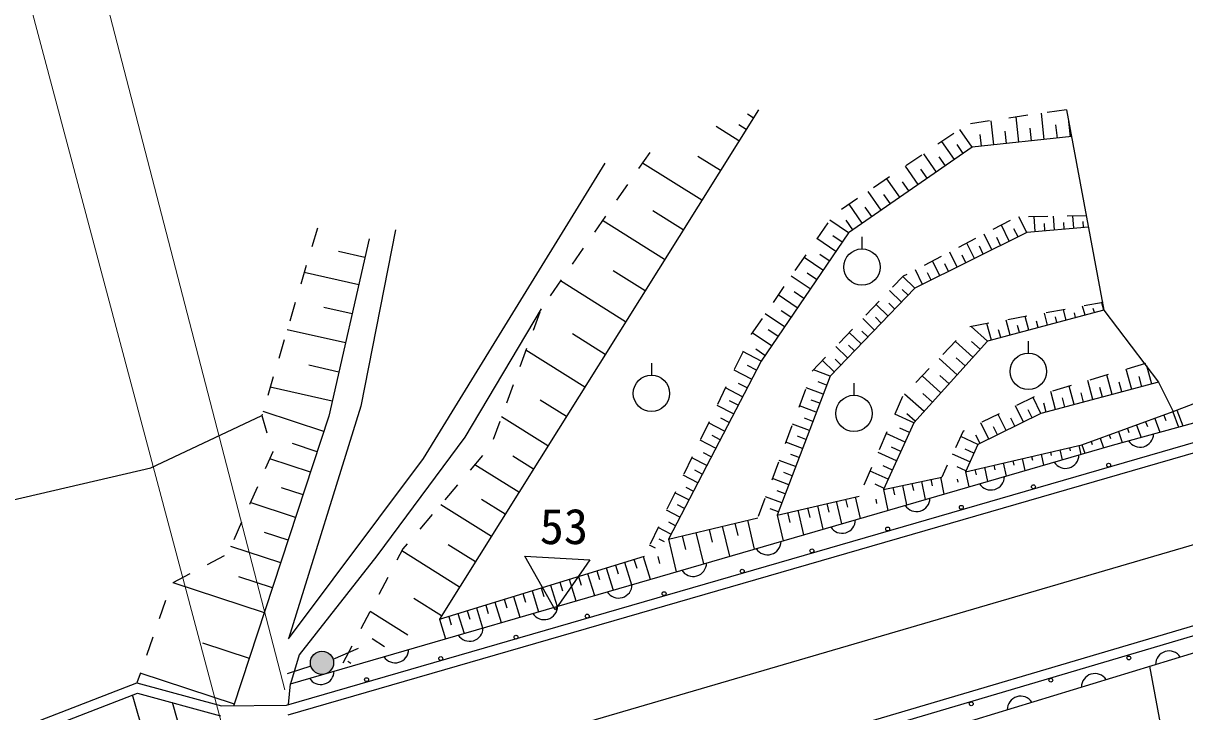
# Model space of a CAD drawing. Units: millimetres, scale not verified. Extents: x 40000 to 680000, y 20000 to 380000.
# Drawn here: x 441960 to 501870, y 283932 to 319456 of the extents above; entities that cross this region are included whole.
import ezdxf
from ezdxf.enums import TextEntityAlignment as Align

# ---------------------------------------------------------------- set-up
doc = ezdxf.new("R2010")
doc.units = ezdxf.units.MM
doc.header["$LTSCALE"] = 1000
for name, color, linetype, lineweight in [('M-BGD', 7, 'Continuous', 25), ('M-BGD-EXST', 7, 'Continuous', 25), ('M-STR-HTXT', 7, 'Continuous', 13)]:
    doc.layers.add(name, color=color, linetype=linetype, lineweight=lineweight)
doc.styles.add('ＭＳ ゴシック', font='')
doc.styles.get('ＭＳ ゴシック').set_extended_font_data('MS Gothic')

msp = doc.modelspace()

# ---------------------------------------------------------------- hatches: boundary and pattern name
at = {"layer": 'M-BGD'}
msp.add_hatch(color=256, dxfattribs=at).paths.add_polyline_path([(457794, 286037, -1), (456945, 286886, -1)])

# ---------------------------------------------------------------- linework, layer by layer
for p, q in [((479878, 314988), (463426, 288702)), ((479617, 314572), (479309, 314764)), ((493783, 314707), (492794, 314562)), ((493320, 313317), (493181, 314619)), ((494622, 313456), (494477, 314808)), ((495762, 314996), (494773, 314852)), ((495762, 314996), (497692, 304656)), ((478878, 313389), (477695, 314129)), ((479248, 313980), (478875, 314214)), ((490907, 313058), (490272, 313979)), ((491804, 314418), (490815, 314273)), ((492018, 313177), (491884, 314429)), ((493971, 313386), (493900, 314050)), ((495299, 313528), (495225, 314218)), ((495975, 313601), (495890, 314389)), ((489964, 313771), (489135, 313211)), ((489987, 312422), (489345, 313352)), ((491392, 313110), (491326, 313724)), ((492669, 313247), (492601, 313885)), ((474272, 312782), (473701, 311961)), ((490447, 312740), (490128, 313203)), ((466259, 302933), (471980, 312239)), ((476960, 310326), (473897, 312243)), ((477919, 311858), (476761, 312582)), ((488307, 312651), (487478, 312091)), ((489057, 311780), (488408, 312720)), ((489522, 312101), (489199, 312568)), ((486649, 311532), (485821, 310972)), ((488117, 311131), (487461, 312080)), ((488587, 311455), (488261, 311928)), ((473130, 311140), (472559, 310319)), ((487168, 310475), (486505, 311434)), ((487642, 310803), (487313, 311280)), ((484992, 310412), (484163, 309852)), ((486208, 309813), (485539, 310782)), ((486688, 310144), (486355, 310626)), ((476002, 308794), (474433, 309776)), ((485239, 309143), (484563, 310123)), ((485724, 309478), (485388, 309965)), ((471989, 309498), (471418, 308677)), ((475043, 307263), (471832, 309272)), ((483463, 309164), (482897, 308339)), ((484520, 308646), (483557, 309301)), ((484750, 308805), (484410, 309297)), ((492858, 309272), (491971, 308810)), ((493716, 308667), (493317, 309465)), ((494810, 309490), (493811, 309473)), ((494162, 308705), (494095, 309478)), ((495159, 308792), (495098, 309495)), ((495657, 308835), (495628, 309169)), ((496810, 309525), (495810, 309507)), ((496155, 308878), (496100, 309512)), ((496653, 308921), (496627, 309221)), ((457130, 308876), (456846, 307917)), ((461158, 308792), (459366, 299693)), ((491927, 307772), (491525, 308577)), ((492821, 308220), (492412, 309039)), ((493269, 308443), (493062, 308857)), ((494660, 308748), (494629, 309118)), ((459796, 308325), (457728, 299180)), ((483865, 307684), (482898, 308342)), ((484192, 308165), (483710, 308493)), ((485216, 308435), (485218, 307810)), ((491084, 308348), (490197, 307886)), ((491033, 307325), (490637, 308115)), ((491480, 307549), (491280, 307947)), ((492374, 307996), (492171, 308402)), ((459579, 307368), (458222, 307675)), ((470847, 307855), (470277, 307034)), ((482331, 307515), (481765, 306691)), ((483207, 306717), (482236, 307378)), ((483536, 307201), (483052, 307530)), ((489310, 307424), (488423, 306962)), ((490138, 306878), (489750, 307653)), ((490585, 307101), (490390, 307493)), ((456562, 306959), (456278, 306000)), ((489244, 306431), (488863, 307191)), ((489691, 306654), (489499, 307038)), ((459262, 305965), (456455, 306600)), ((469706, 306213), (469135, 305392)), ((473033, 304052), (469668, 306158)), ((474038, 305657), (472394, 306686)), ((482546, 305747), (481572, 306410)), ((482877, 306232), (482390, 306563)), ((487343, 306400), (486802, 305834)), ((487956, 305787), (487333, 306389)), ((487536, 306500), (487343, 306400)), ((488349, 305983), (487976, 306729)), ((488796, 306207), (488608, 306584)), ((455547, 284277), (530656, 306026)), ((455622, 283778), (531314, 305696)), ((481199, 305866), (480633, 305042)), ((482215, 305260), (481727, 305592)), ((487261, 305068), (486642, 305666)), ((487609, 305427), (487298, 305727)), ((455993, 305041), (455709, 304082)), ((481883, 304772), (480905, 305438)), ((486111, 305111), (485420, 304388)), ((486566, 304349), (485951, 304943)), ((486914, 304708), (486605, 305006)), ((497668, 305052), (496684, 304872)), ((497692, 304656), (497591, 305038)), ((458922, 304463), (457470, 304791)), ((468672, 304725), (464742, 298108)), ((468607, 304549), (468264, 303609)), ((481217, 303794), (480235, 304463)), ((481550, 304283), (481060, 304617)), ((494793, 303885), (494630, 304498)), ((495700, 304693), (494717, 304514)), ((495760, 304142), (495617, 304678)), ((496243, 304271), (496177, 304519)), ((496726, 304399), (496604, 304858)), ((497209, 304528), (497153, 304738)), ((497692, 304656), (500519, 300934)), ((498146, 297687), (524203, 304821)), ((480067, 304217), (479511, 303407)), ((485872, 303629), (485260, 304221)), ((486219, 303989), (485912, 304285)), ((491765, 303976), (490781, 303797)), ((491694, 303060), (490859, 303811)), ((491894, 303113), (491669, 303958)), ((492861, 303371), (492656, 304138)), ((493733, 304335), (492749, 304155)), ((493344, 303499), (493247, 303864)), ((493827, 303628), (493643, 304318)), ((494310, 303756), (494223, 304082)), ((495276, 304013), (495200, 304301)), ((458583, 302960), (455578, 303640)), ((471980, 302369), (470283, 303431)), ((479511, 303407), (479503, 303392)), ((480549, 302812), (479562, 303483)), ((480883, 303303), (480391, 303638)), ((484729, 303666), (484038, 302943)), ((485177, 302910), (484569, 303498)), ((485524, 303270), (485219, 303565)), ((492377, 303242), (492270, 303645)), ((455425, 303124), (455141, 302165)), ((462606, 297005), (466259, 302933)), ((467921, 302670), (467578, 301731)), ((470927, 300686), (467890, 302587)), ((480213, 302318), (479751, 302633)), ((484482, 302191), (483877, 302775)), ((484829, 302551), (484526, 302844)), ((490085, 303081), (489390, 302362)), ((490943, 302225), (490041, 303036)), ((491319, 302643), (490875, 303041)), ((493799, 303058), (493800, 302433)), ((479069, 302491), (478635, 301590)), ((480016, 302029), (479081, 302515)), ((483347, 302220), (482656, 301498)), ((483787, 301472), (483186, 302052)), ((484134, 301832), (483833, 302123)), ((490132, 301323), (489198, 302163)), ((490538, 301774), (490079, 302186)), ((458243, 301458), (456691, 301809)), ((474360, 301921), (474361, 301296)), ((479530, 301093), (478623, 301565)), ((479773, 301561), (479312, 301801)), ((482656, 301498), (482656, 301497)), ((483575, 301253), (482729, 301574)), ((488695, 301642), (488001, 300923)), ((499132, 300566), (498856, 301605)), ((499843, 301896), (498884, 301613)), ((500171, 300842), (499920, 301787)), ((454856, 301206), (454572, 300247)), ((467235, 300792), (466891, 299852)), ((479294, 300640), (478847, 300872)), ((483397, 300785), (482957, 300953)), ((484803, 300887), (484804, 300262)), ((489292, 300388), (488324, 301258)), ((489712, 300855), (489237, 301283)), ((496007, 300764), (495048, 300481)), ((497136, 300036), (496874, 301020)), ((497925, 301330), (496966, 301047)), ((498120, 300297), (497852, 301308)), ((498626, 300431), (498490, 300944)), ((499651, 300704), (499511, 301230)), ((500519, 300934), (501277, 299417)), ((457903, 299955), (454700, 300680)), ((459375, 275696), (542898, 300359)), ((478200, 300689), (477766, 299788)), ((479058, 300186), (478179, 300644)), ((482307, 300560), (481959, 299623)), ((483220, 300318), (482342, 300652)), ((487309, 300202), (486910, 299285)), ((488422, 299419), (487419, 300321)), ((488857, 299903), (488364, 300346)), ((494098, 300174), (493197, 299739)), ((495203, 299522), (494956, 300454)), ((496169, 299779), (495915, 300737)), ((496653, 299907), (496524, 300393)), ((497628, 300166), (497496, 300665)), ((459366, 299693), (455643, 287699)), ((459516, 275217), (542780, 299803)), ((469977, 299168), (468619, 300017)), ((478597, 299299), (477744, 299742)), ((478827, 299743), (478394, 299968)), ((482864, 299383), (481993, 299714)), ((483042, 299851), (482605, 300017)), ((493553, 298882), (493145, 299714)), ((494451, 299323), (494046, 300149)), ((494720, 299394), (494598, 299853)), ((495686, 299650), (495561, 300123)), ((448543, 296522), (454265, 299211)), ((457728, 299180), (452811, 284213)), ((454288, 299289), (454265, 299211)), ((454265, 299211), (454532, 298332)), ((457471, 298399), (454330, 299431)), ((469026, 297649), (466634, 299147)), ((478366, 298855), (477946, 299074)), ((482686, 298916), (482253, 299081)), ((487895, 298832), (486909, 299281)), ((487971, 298918), (487532, 299312)), ((492297, 299303), (491397, 298868)), ((492656, 298442), (492245, 299278)), ((493104, 298662), (492900, 299079)), ((494002, 299102), (493799, 299517)), ((500323, 299069), (500584, 298354)), ((500793, 299241), (500895, 298961)), ((501262, 299412), (501552, 298619)), ((501467, 299491), (501778, 298681)), ((466548, 298913), (466205, 297974)), ((477332, 298887), (476898, 297986)), ((478135, 298412), (477310, 298841)), ((481611, 298685), (481262, 297748)), ((482509, 298449), (481645, 298777)), ((486512, 298368), (486113, 297450)), ((487670, 298339), (487182, 298562)), ((490438, 298403), (490042, 297557)), ((490497, 298432), (490438, 298403)), ((491758, 298001), (491345, 298842)), ((492207, 298221), (492001, 298641)), ((498444, 298384), (498648, 297824)), ((498914, 298555), (498991, 298344)), ((499383, 298727), (499616, 298089)), ((499853, 298898), (499943, 298652)), ((457125, 297346), (455851, 297765)), ((464742, 298108), (460193, 291973)), ((477674, 297525), (476876, 297940)), ((477905, 297968), (477499, 298179)), ((482153, 297514), (481297, 297840)), ((482331, 297981), (481901, 298145)), ((487446, 297846), (486477, 298287)), ((491204, 297729), (490313, 298136)), ((491309, 297781), (491102, 298203)), ((497035, 297870), (497087, 297727)), ((497505, 298041), (497683, 297552)), ((497974, 298213), (498039, 298035)), ((454833, 297341), (454441, 296459)), ((454822, 297375), (454833, 297341)), ((455752, 285382), (498146, 297687)), ((465657, 297154), (465008, 296393)), ((477443, 297081), (477051, 297285)), ((481975, 297047), (481549, 297209)), ((487005, 296877), (486053, 297311)), ((487225, 297362), (486745, 297580)), ((490788, 296820), (489889, 297230)), ((490996, 297275), (490548, 297479)), ((494459, 297215), (494588, 296654)), ((494946, 297327), (494986, 297154)), ((495433, 297439), (495550, 296933)), ((495921, 297551), (495955, 297403)), ((496408, 297663), (496512, 297212)), ((496565, 297699), (496720, 297273)), ((456780, 296294), (454675, 296985)), ((455643, 287699), (462606, 297005)), ((467529, 295257), (465254, 296681)), ((468278, 296453), (467208, 297123)), ((476464, 297086), (476030, 296185)), ((477213, 296637), (476441, 297039)), ((480914, 296811), (480566, 295873)), ((481798, 296579), (480948, 296902)), ((486788, 296401), (486316, 296616)), ((489619, 296651), (489335, 296044)), ((490581, 296365), (490129, 296571)), ((492022, 296656), (492079, 296407)), ((492510, 296768), (492664, 296095)), ((492997, 296880), (493048, 296656)), ((493484, 296991), (493626, 296375)), ((493971, 297103), (494017, 296905)), ((437417, 293919), (448543, 296522)), ((476751, 295750), (476007, 296137)), ((476982, 296194), (476603, 296391)), ((481442, 295645), (480600, 295965)), ((481620, 296112), (481197, 296273)), ((485715, 296533), (485316, 295616)), ((486571, 295925), (485636, 296351)), ((486332, 295401), (489335, 296044)), ((489266, 296030), (489451, 295163)), ((490560, 296320), (490740, 295537)), ((491048, 296432), (491110, 296159)), ((491535, 296544), (491702, 295816)), ((454036, 295545), (453631, 294631)), ((456395, 295124), (455284, 295489)), ((464359, 295633), (463710, 294872)), ((476521, 295307), (476155, 295497)), ((486358, 295458), (485894, 295669)), ((486332, 295401), (486563, 294325)), ((486821, 295506), (486904, 295120)), ((487310, 295611), (487526, 294604)), ((487799, 295715), (487876, 295355)), ((488288, 295820), (488489, 294884)), ((488777, 295925), (488849, 295590)), ((490136, 295935), (490173, 295773)), ((466817, 294119), (465595, 294884)), ((475596, 295284), (475161, 294383)), ((476290, 294863), (475573, 295236)), ((480217, 294936), (479869, 293999)), ((481087, 294710), (480251, 295028)), ((481264, 295177), (480845, 295337)), ((480848, 294084), (485076, 295064)), ((483893, 294790), (484162, 293628)), ((484380, 294902), (484478, 294481)), ((484867, 295015), (485124, 293907)), ((485929, 294897), (485974, 294686)), ((456011, 293954), (453671, 294723)), ((466105, 292981), (463492, 294617)), ((475828, 293976), (475138, 294335)), ((476059, 294419), (475707, 294602)), ((480909, 294243), (480493, 294401)), ((481383, 294208), (481503, 293690)), ((481918, 294332), (482212, 293062)), ((482418, 294448), (482530, 293963)), ((482919, 294564), (483200, 293349)), ((483406, 294677), (483511, 294224)), ((453225, 293717), (452820, 292803)), ((463061, 294111), (462411, 293351)), ((475237, 292838), (479848, 293941)), ((475598, 293532), (475259, 293708)), ((478663, 293657), (478815, 293025)), ((479311, 293812), (479667, 292323)), ((480848, 294084), (481156, 292755)), ((522548, 293137), (450375, 271113)), ((455627, 292785), (454398, 293188)), ((474727, 293482), (474293, 292581)), ((475367, 293089), (474704, 293433)), ((475948, 293008), (476114, 292313)), ((476659, 293178), (477045, 291562)), ((477337, 293340), (477496, 292677)), ((478016, 293502), (478387, 291952)), ((455242, 291615), (452668, 292461)), ((461762, 292590), (461542, 292332)), ((465287, 291675), (463884, 292553)), ((474576, 292373), (474269, 292532)), ((475037, 292697), (474762, 292840)), ((475237, 292838), (475639, 291154)), ((452326, 291971), (451440, 291507)), ((460193, 291973), (456195, 286872)), ((461542, 292332), (461234, 291747)), ((464469, 290369), (461490, 292233)), ((463426, 288702), (473996, 291965)), ((467835, 291952), (471190, 291768)), ((469398, 289195), (467835, 291952)), ((471190, 291768), (469398, 289195)), ((473459, 291799), (473601, 291340)), ((473937, 291946), (474301, 290766)), ((474699, 291942), (474786, 291577)), ((471548, 291209), (471688, 290757)), ((472026, 291356), (472380, 290208)), ((472504, 291504), (472644, 291048)), ((472981, 291651), (473341, 290487)), ((450554, 291043), (449669, 290579)), ((454397, 289041), (449686, 290588)), ((454819, 290328), (453089, 290896)), ((460769, 290862), (460303, 289977)), ((469637, 290619), (469775, 290173)), ((470115, 290766), (470459, 289651)), ((470593, 290914), (470731, 290465)), ((471070, 291061), (471420, 289929)), ((467726, 290029), (467862, 289590)), ((468204, 290177), (468538, 289093)), ((468682, 290324), (468818, 289882)), ((469159, 290471), (469499, 289372)), ((449295, 289675), (448968, 288729)), ((463537, 288879), (462103, 289776)), ((465815, 289439), (465949, 289006)), ((466293, 289587), (466617, 288536)), ((466770, 289734), (466905, 289298)), ((467248, 289882), (467578, 288814)), ((459838, 289092), (459373, 288207)), ((461804, 287890), (459849, 289114)), ((463904, 288849), (464036, 288423)), ((464382, 288997), (464696, 287978)), ((464859, 289144), (464992, 288715)), ((465337, 289292), (465657, 288257)), ((463426, 288702), (463736, 287699)), ((448642, 287784), (448315, 286839)), ((460596, 287287), (459954, 287688)), ((453623, 286685), (451216, 287476)), ((457939, 286651), (459258, 287216)), ((458907, 287322), (458442, 286437)), ((456195, 286872), (455752, 285382)), ((458864, 286421), (458702, 286522)), ((447989, 285894), (447827, 285426)), ((452849, 284330), (447999, 285923)), ((456795, 286288), (455581, 285883)), ((501279, 279754), (500077, 286280)), ((415750, 272987), (447827, 285426)), ((447827, 285426), (452193, 284231)), ((455645, 284305), (455752, 285382)), ((415931, 272521), (447854, 284900)), ((448468, 281764), (447605, 284804)), ((447854, 284900), (452129, 283730)), ((450264, 282274), (449658, 284406)), ((452193, 284231), (455547, 284277))]:
    msp.add_line(p, q, dxfattribs=at)
for points in [[(496054, 313609), (490907, 313058), (484520, 308646), (480016, 302029), (475237, 292838)], [(496902, 308942), (493716, 308667), (487956, 305787), (483575, 301253), (480848, 294084)], [(497692, 304656), (491694, 303060), (487895, 298832), (486332, 295401)], [(501277, 299417), (507012, 301620), (515744, 303612), (520247, 304592), (524203, 304821)], [(500519, 300934), (494451, 299323), (491204, 297729), (490560, 296320)], [(490560, 296320), (496565, 297699), (501277, 299417)]]:
    msp.add_lwpolyline(points, dxfattribs=at)
for centre, radius in [((485220, 306872), 938), ((493802, 301495), 938), ((474363, 300358), 938), ((484807, 299324), 938), ((497944, 296657), 100), ((494064, 295541), 100), ((490346, 294479), 100), ((486547, 293362), 100), ((482640, 292232), 100), ((479045, 291184), 100), ((475014, 290026), 100), ((471052, 288869), 100), ((467376, 287780), 100), ((457370, 286461), 600), ((463495, 286677), 100), ((498987, 286709), 100), ((459669, 285587), 100), ((494963, 285565), 100), ((490858, 284340), 100)]:
    msp.add_circle(centre, radius, dxfattribs=at)
for centre, start, end in [((499568, 298278), 211.57302, 359.05261), ((495717, 297184), 212.44525, 359.92484), ((491876, 296069), 212.44525, 359.92484), ((488035, 294954), 212.44525, 359.92484), ((484193, 293839), 212.44525, 359.92484), ((480352, 292724), 212.44525, 359.92484), ((476510, 291609), 212.44525, 359.92484), ((472669, 290494), 212.44525, 359.92484), ((468827, 289379), 212.44525, 359.92484), ((464986, 288265), 212.44525, 359.92484), ((461144, 287150), 212.44525, 359.92484), ((501060, 286376), 33.23017, 180.70976), ((457303, 286035), 212.44525, 359.92484), ((497234, 285209), 33.23017, 180.70976), ((493408, 284042), 33.23017, 180.70976)]:
    msp.add_arc(centre, 694, start, end, dxfattribs=at)
at = {"layer": 'M-BGD-EXST'}
msp.add_line((459200, 279949), (553506, 307541), dxfattribs=at)
at = {"layer": 'M-STR-HTXT'}
for p, q in [((455447, 285056), (445055, 325227)), ((452190, 283350), (441333, 324141))]:
    msp.add_line(p, q, dxfattribs=at)

# ---------------------------------------------------------------- texts
at = {"layer": 'M-BGD', "style": 'ＭＳ ゴシック'}
msp.add_text('53', height=1833, dxfattribs=at).set_placement((469846, 292031), align=Align.BOTTOM_CENTER)

doc.saveas('drawing.dxf')
